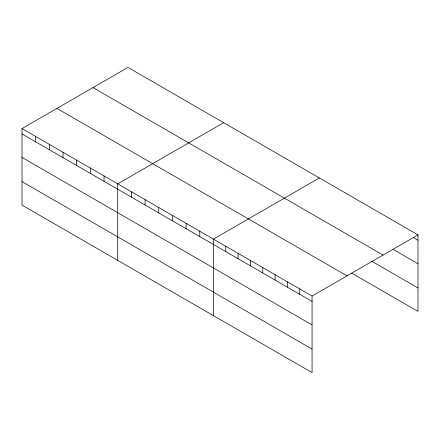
<?xml version="1.0" encoding="UTF-8"?>
<svg xmlns="http://www.w3.org/2000/svg" width="440" height="440" viewBox="0 0 440 440"><rect width="100%" height="100%" fill="white"/><g stroke="black" fill="none" stroke-linecap="round" stroke-linejoin="round"><path stroke-width="0.66" d="M22 128.585L312.065 296.048L312.065 372.576L22 205.112L22 128.585L127.936 67.425L418 234.889L418 311.416L351.665 273.119M223.657 122.689L117.722 183.849L117.722 260.376M319.38 177.953L213.444 239.113L213.444 315.639M312.065 296.048L418 234.889M413.303 237.545L418 240.257M393.344 249.502L418 263.742M92.978 87.604L383.042 255.074M371.624 261.162L418 287.936M56.958 108.4L347.023 275.869M22 133.947L312.065 301.416M22 157.432L312.065 324.902M22 181.627L312.065 349.096M299.739 288.932L299.739 294.3M287.414 281.815L287.414 287.183M275.082 274.697L275.082 280.065M262.757 267.581L262.757 272.949M250.426 260.464L250.426 265.826M238.101 253.347L238.101 258.709M225.77 246.23L225.77 251.592M199.771 231.215L199.771 236.583M186.093 223.322L186.093 228.685M172.42 215.424L172.42 220.792M158.746 207.531L158.746 212.894M145.073 199.639L145.073 205.002M131.395 191.741L131.395 197.109M104.049 175.951L104.049 181.319M90.371 168.058L90.371 173.421M76.698 160.16L76.698 165.528M63.025 152.268L63.025 157.63M49.352 144.37L49.352 149.738M35.673 136.477L35.673 141.84"/></g></svg>
